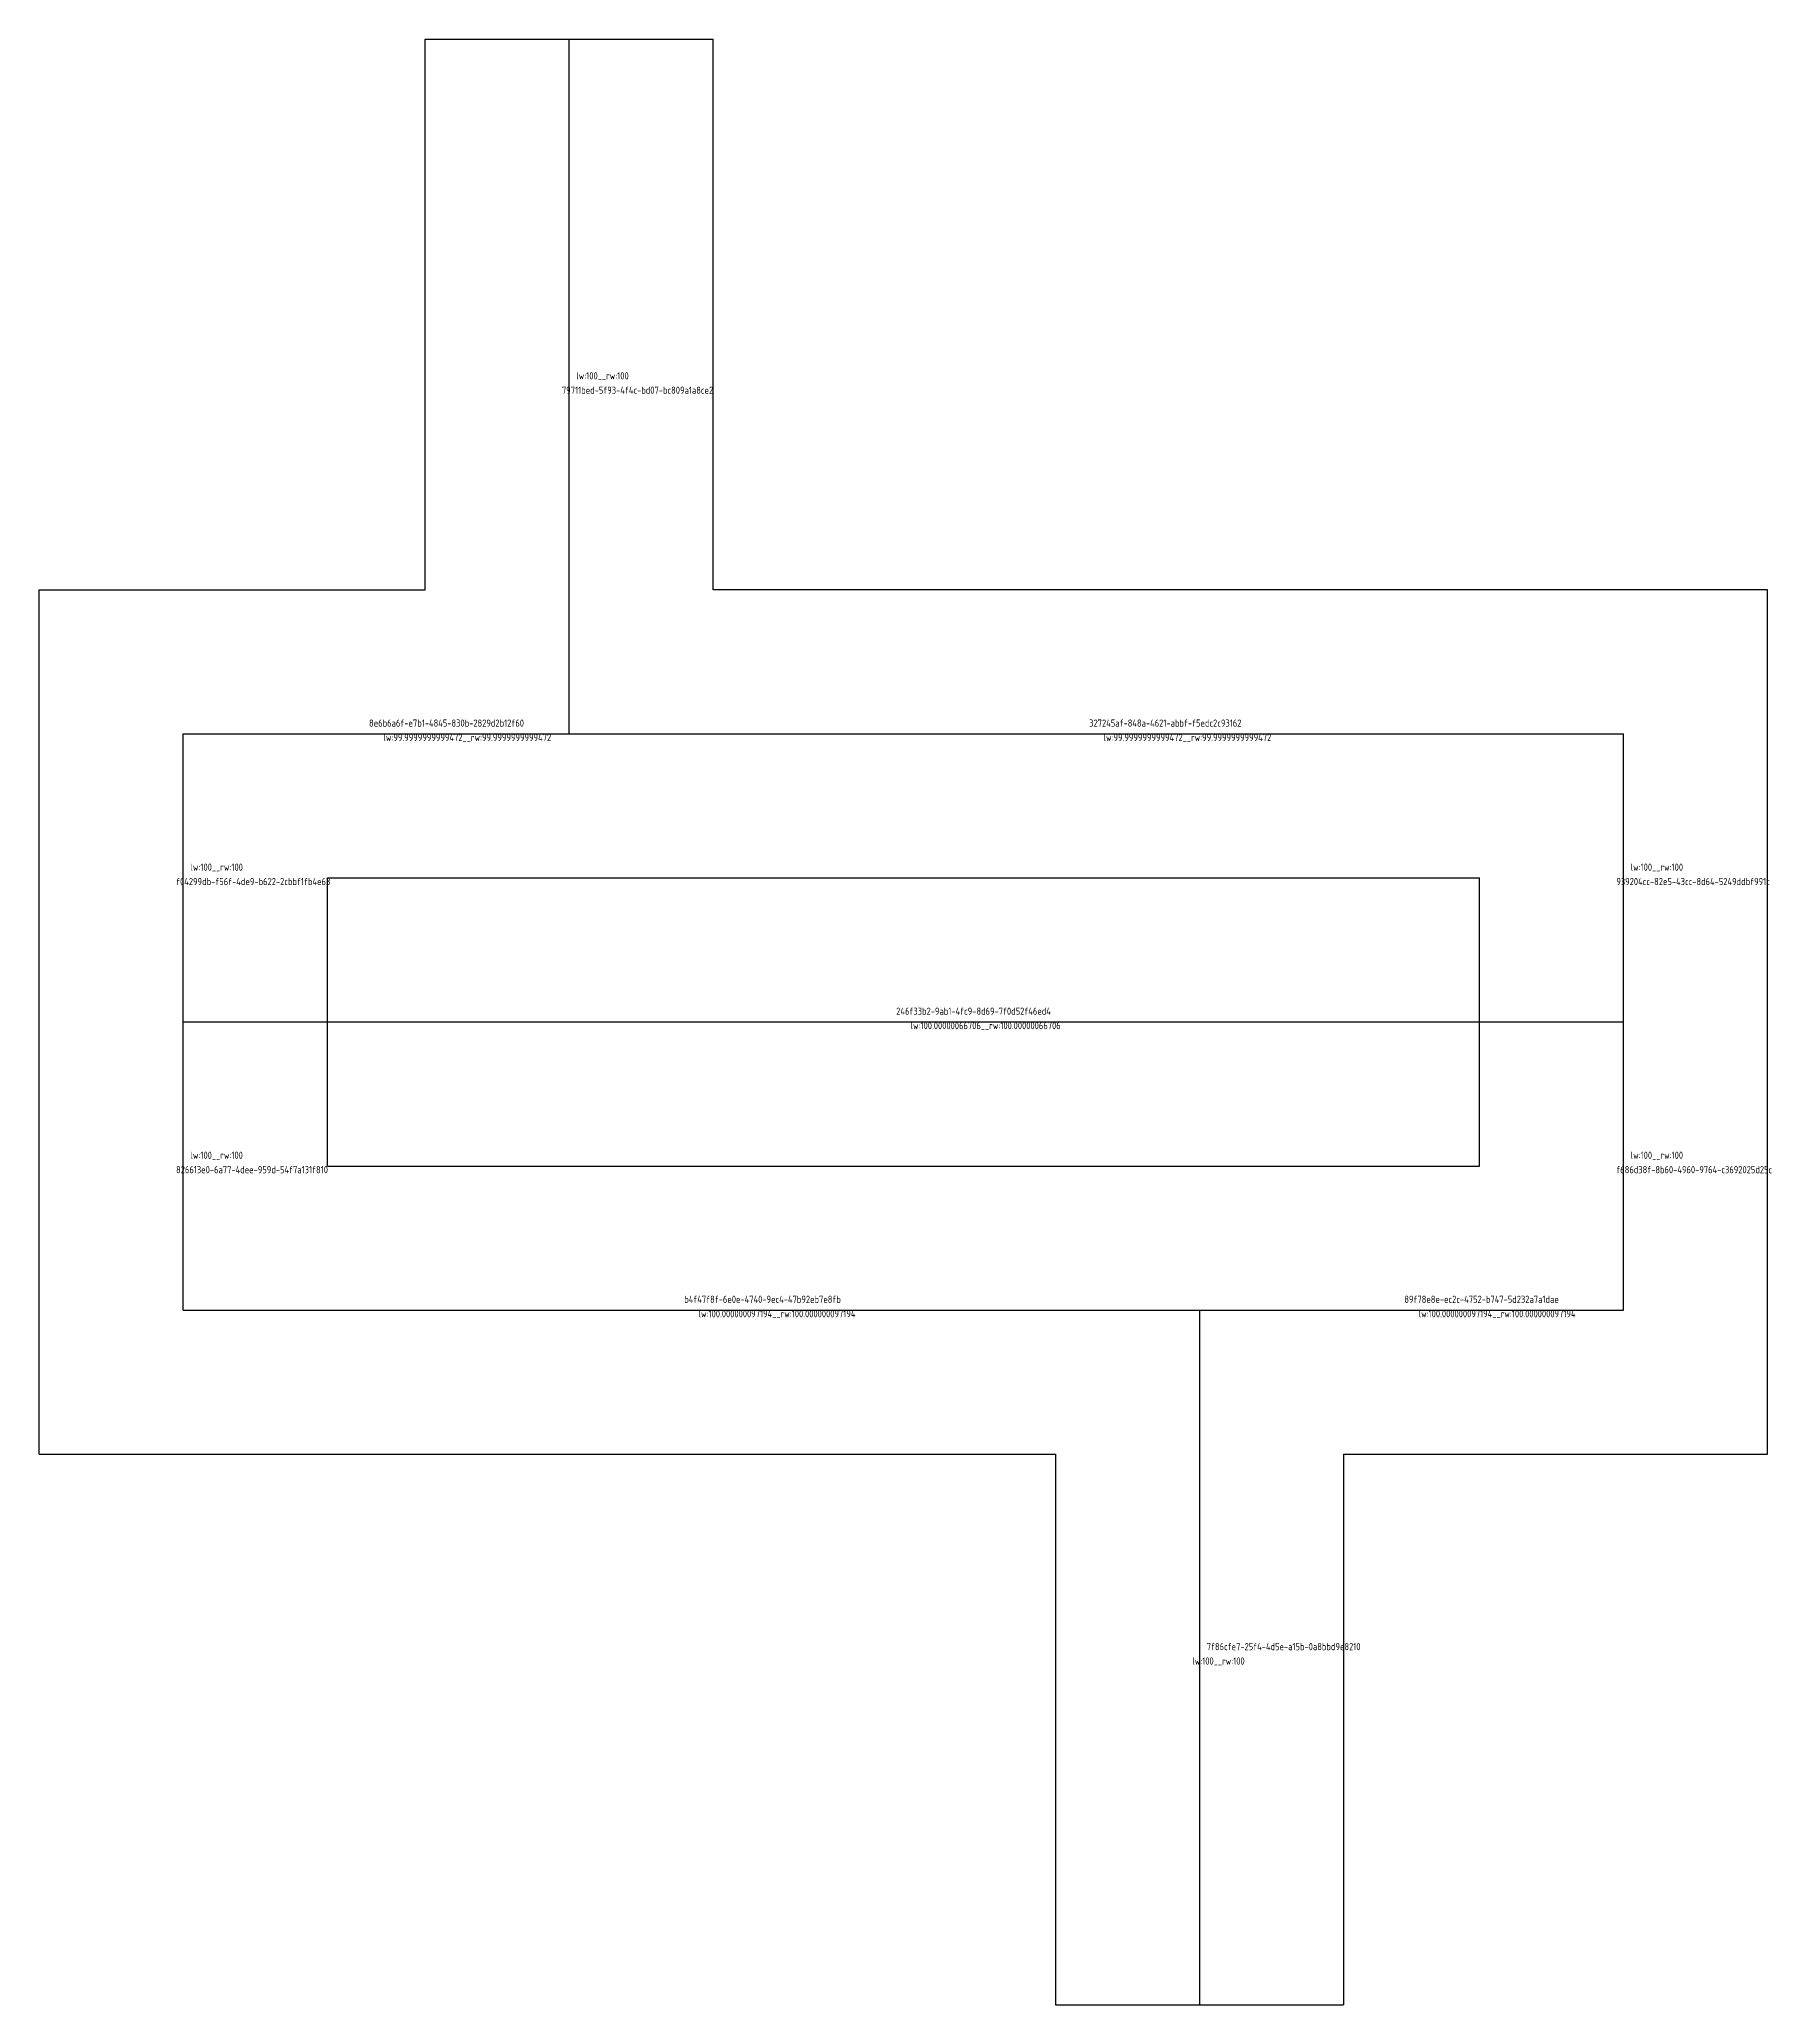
# Model space of a CAD drawing. Header units: inches. Extents: x 0 to 1203, y -382 to 982.
import ezdxf

# ---------------------------------------------------------------- set-up
doc = ezdxf.new("R2010")
doc.units = ezdxf.units.IN
doc.header["$LTSCALE"] = 1000
doc.header["$MEASUREMENT"] = 0
doc.layers.add('WALL', color=2, linetype='Continuous')
doc.styles.get("Standard").update_dxf_attribs({"font": 'gbenor.shx', "bigfont": 'gbcbig.shx'})

# ---------------------------------------------------------------- blocks, each defined once
blk = doc.blocks.new('XTRoom876310e2-18c2-4a3f-bdda-444947157f63')
at = {"color": 1}
for p, q in [((367.9, 500), (367.9, 982.2)), ((100, 300), (100, 500)), ((100, 500), (367.9, 500)), ((367.9, 500), (1100, 500)), ((1100, 300), (1100, 500)), ((100, 100), (100, 300)), ((100, 300), (1100, 300)), ((1100, 100), (1100, 300)), ((100, 100), (805.6, 100)), ((805.6, 100), (805.6, -382.2)), ((805.6, 100), (1100, 100))]:
    blk.add_line(p, q, dxfattribs=at)
for s, p in [('lw:100__rw:100', (372.9, 746.1)), ('79711bed-5f93-4f4c-bd07-bc809a1a8ce2', (362.9, 736.1)), ('8e6b6a6f-e7b1-4845-830b-2829d2b12f60', (229, 505)), ('327245af-848a-4621-abbf-f5edc2c93162', (729, 505)), ('lw:99.9999999999472__rw:99.9999999999472', (239, 495)), ('lw:99.9999999999472__rw:99.9999999999472', (739, 495)), ('lw:100__rw:100', (105, 405)), ('lw:100__rw:100', (1105, 405)), ('f04299db-f56f-4de9-b622-2cbbf1fb4e63', (95, 395)), ('939204cc-82e5-43cc-8d64-5249ddbf991c', (1095, 395)), ('246f33b2-9ab1-4fc9-8d69-7f0d52f46ed4', (595, 305)), ('lw:100.00000066706__rw:100.00000066706', (605, 295)), ('lw:100__rw:100', (105, 205)), ('lw:100__rw:100', (1105, 205)), ('826613e0-6a77-4dee-959d-54f7a131f810', (95, 195)), ('f686d38f-8b60-4960-9764-c3692025d25c', (1095, 195)), ('b4f47f8f-6e0e-4740-9ec4-47b92eb7e8fb', (447.8, 105)), ('89f78e8e-ec2c-4752-b747-5d232a7a1dae', (947.8, 105)), ('lw:100.000000097194__rw:100.000000097194', (457.8, 95)), ('lw:100.000000097194__rw:100.000000097194', (957.8, 95)), ('7f86cfe7-25f4-4d5e-a15b-0a8bbd9e8210', (810.6, -136.1)), ('lw:100__rw:100', (800.6, -146.1))]:
    blk.add_text(s, height=5, dxfattribs=at).set_placement(p)

msp = doc.modelspace()

# ---------------------------------------------------------------- linework, layer by layer
at = {"layer": 'WALL'}
for p, q in [((267.9, 600), (267.9, 982.2)), ((467.9, 600), (467.9, 982.2)), ((0, 0), (0, 600)), ((0, 600), (267.9, 600)), ((1200, 600), (467.9, 600)), ((1200, 0), (1200, 600)), ((200, 200), (200, 400)), ((200, 400), (1000, 400)), ((1000, 200), (1000, 400)), ((200, 200), (1000, 200)), ((0, 0), (705.6, 0)), ((705.6, 0), (705.6, -382.2)), ((905.6, 0), (905.6, -382.2)), ((905.6, 0), (1200, 0))]:
    msp.add_line(p, q, dxfattribs=at)
for points in [[(267.9, 982.2), (467.9, 982.2)], [(705.6, -382.2), (905.6, -382.2)]]:
    msp.add_lwpolyline(points, dxfattribs=at)

# ---------------------------------------------------------------- block references
msp.add_blockref('XTRoom876310e2-18c2-4a3f-bdda-444947157f63', (0, 0))

doc.saveas('drawing.dxf')
